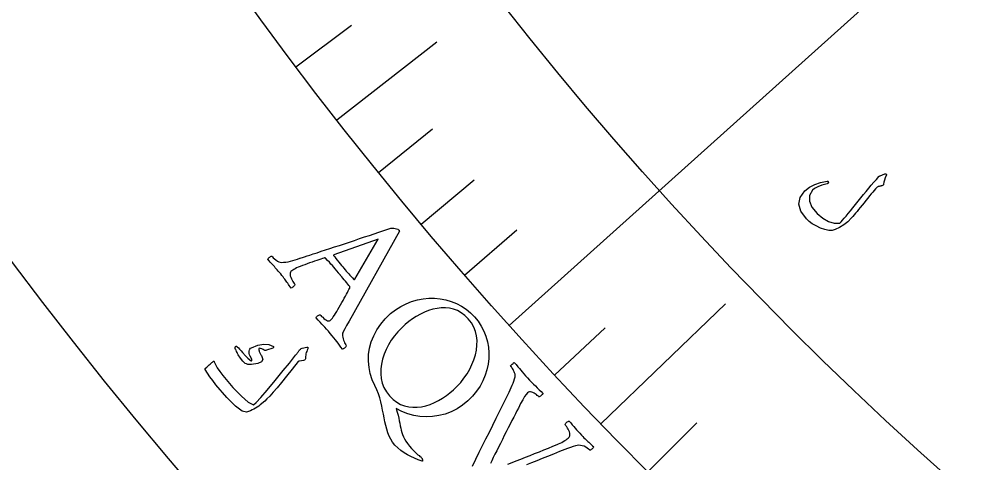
# Model space of a CAD drawing. Header units: millimetres. Extents: x -65 to 65, y -65 to 75.
# Drawn here: x -45.05 to -32.23, y -36.41 to -30.41 of the extents above; entities that cross this region are included whole.
import ezdxf

# ---------------------------------------------------------------- set-up
doc = ezdxf.new("R2010")
doc.units = ezdxf.units.MM
for name, color, linetype in [('CUT_OUTER', 1, 'Continuous'), ('ENGRAVE', 7, 'Continuous'), ('ENGRAVE_FINE', 8, 'Continuous'), ('TEXT', 5, 'Continuous')]:
    doc.layers.add(name, color=color, linetype=linetype)

msp = doc.modelspace()

# ---------------------------------------------------------------- linework, layer by layer
at = {"layer": 'CUT_OUTER'}
msp.add_arc((-0.0001, -0.0002), 64.9998, 178.916906, 2.285404, dxfattribs=at)
at = {"layer": 'ENGRAVE'}
for points in [[(-38.4253, -34.5515), (-32.6252, -29.3362)], [(-40.7536, -31.7718), (-39.4003, -30.7167)], [(-37.1876, -35.8802), (-35.5037, -34.2554)]]:
    msp.add_lwpolyline(points, dxfattribs=at)
for radius in [63.7, 63.7, 61.9938, 58.825, 58.825, 56.3225, 51.675, 51.675, 48.945, 43.875, 43.875]:
    msp.add_circle((0, 0), radius, dxfattribs=at)
at = {"layer": 'ENGRAVE_FINE'}
for points in [[(-41.3041, -31.0528), (-40.556, -30.4903)], [(-40.1903, -32.4814), (-39.4623, -31.8931)], [(-39.6144, -33.1814), (-38.8968, -32.5804)], [(-39.026, -33.8715), (-38.3191, -33.258)], [(-37.8124, -35.2211), (-37.1275, -34.5831)], [(-36.5511, -36.5284), (-35.889, -35.8668)]]:
    msp.add_lwpolyline(points, dxfattribs=at)
at = {"layer": 'TEXT'}
for points in [[(-33.3488, -32.5), (-33.3438, -32.4987), (-33.3393, -32.4987), (-33.3351, -32.5002), (-33.3314, -32.5031), (-33.3287, -32.5071), (-33.3277, -32.5116), (-33.3284, -32.5169), (-33.3308, -32.5227), (-33.3455, -32.5558), (-33.3563, -32.5864), (-33.3631, -32.6144), (-33.366, -32.6399), (-33.3678, -32.6484), (-33.3727, -32.6551), (-33.3809, -32.6602), (-33.3922, -32.6635), (-33.3983, -32.6645), (-33.4041, -32.6655), (-33.4097, -32.6665), (-33.415, -32.6676), (-33.4199, -32.6685), (-33.4245, -32.6693), (-33.4287, -32.67), (-33.4325, -32.6706), (-33.4393, -32.6718), (-33.446, -32.6746), (-33.4528, -32.679), (-33.4596, -32.6849), (-33.4766, -32.7038), (-33.4948, -32.7248), (-33.5142, -32.7477), (-33.5349, -32.7726), (-33.557, -32.7995), (-33.5804, -32.8282), (-33.6052, -32.8589), (-33.6314, -32.8913), (-33.657, -32.9242), (-33.6814, -32.9548), (-33.7044, -32.9833), (-33.7261, -33.0096), (-33.7465, -33.0338), (-33.7656, -33.0561), (-33.7833, -33.0765), (-33.7997, -33.0949), (-33.8505, -33.1473), (-33.904, -33.1914), (-33.9603, -33.2271), (-34.0195, -33.2544), (-34.0601, -33.2644), (-34.1069, -33.2641), (-34.1599, -33.2535), (-34.219, -33.2325), (-34.278, -33.2048), (-34.3295, -33.1749), (-34.3735, -33.1429), (-34.4101, -33.1088), (-34.4843, -33.0068), (-34.5122, -32.9099), (-34.494, -32.8181), (-34.4297, -32.7315), (-34.3679, -32.6817), (-34.2975, -32.6432), (-34.2184, -32.6163), (-34.1307, -32.6006), (-34.125, -32.6004), (-34.1204, -32.6014), (-34.1168, -32.6036), (-34.1143, -32.6072), (-34.1124, -32.6117), (-34.1117, -32.6158), (-34.1121, -32.6195), (-34.1137, -32.6227), (-34.1167, -32.6269), (-34.1203, -32.6301), (-34.1246, -32.6324), (-34.1295, -32.6338), (-34.2001, -32.6548), (-34.2565, -32.6766), (-34.2987, -32.6993), (-34.3266, -32.7227), (-34.3665, -32.7946), (-34.3694, -32.8708), (-34.3353, -32.9513), (-34.2642, -33.036), (-34.1874, -33.1), (-34.1108, -33.1433), (-34.0344, -33.1659), (-33.9583, -33.1679), (-33.9408, -33.1491), (-33.9207, -33.1268), (-33.8981, -33.1009), (-33.8731, -33.0713), (-33.8455, -33.0381), (-33.8154, -33.0009), (-33.7828, -32.96), (-33.7476, -32.9151), (-33.7109, -32.8694), (-33.6745, -32.8245), (-33.6386, -32.7806), (-33.603, -32.7376), (-33.5678, -32.6955), (-33.5328, -32.6545), (-33.4981, -32.6145), (-33.4637, -32.5756), (-33.432, -32.5366), (-33.4277, -32.5329), (-33.4233, -32.5297), (-33.4188, -32.5272), (-33.4142, -32.5254)], [(-41.2509, -33.6418), (-41.247, -33.6405), (-41.2353, -33.6367), (-41.2158, -33.6304), (-41.1886, -33.6215), (-41.1546, -33.6104), (-41.1152, -33.5974), (-41.0703, -33.5826), (-41.0198, -33.5658), (-40.9651, -33.5476), (-40.9072, -33.5286), (-40.8461, -33.5087), (-40.7819, -33.488), (-40.7157, -33.4666), (-40.6488, -33.4447), (-40.581, -33.4222), (-40.5125, -33.3992), (-40.4442, -33.3762), (-40.3774, -33.3536), (-40.312, -33.3316), (-40.2479, -33.31), (-40.1865, -33.2893), (-40.1289, -33.2699), (-40.075, -33.2518), (-40.025, -33.2349), (-40.013, -33.2332), (-39.9987, -33.2334), (-39.9821, -33.2353), (-39.9631, -33.2391), (-39.9448, -33.244), (-39.9302, -33.2494), (-39.9192, -33.2553), (-39.9119, -33.2616), (-39.9105, -33.2634), (-39.9096, -33.2649), (-39.9091, -33.2661), (-39.9089, -33.2671), (-39.909, -33.2682), (-39.9088, -33.2697), (-39.9084, -33.2717), (-39.9079, -33.2742), (-40.5876, -34.4893), (-40.6206, -34.5496), (-40.6451, -34.5949), (-40.6611, -34.6252), (-40.6686, -34.6405), (-40.6737, -34.655), (-40.6761, -34.6711), (-40.6758, -34.689), (-40.6729, -34.7085), (-40.6682, -34.7284), (-40.6623, -34.7473), (-40.6554, -34.7654), (-40.6474, -34.7825), (-40.6395, -34.7976), (-40.633, -34.8095), (-40.6277, -34.8181), (-40.6238, -34.8235), (-40.6264, -34.8314), (-40.6314, -34.8391), (-40.6386, -34.8468), (-40.6482, -34.8544), (-40.658, -34.8611), (-40.6657, -34.8661), (-40.6715, -34.8694), (-40.6752, -34.8709), (-40.6965, -34.8423), (-40.7166, -34.8153), (-40.7357, -34.7898), (-40.7536, -34.7658), (-40.7721, -34.7416), (-40.7927, -34.7156), (-40.8155, -34.6877), (-40.8405, -34.6579), (-40.8671, -34.6268), (-40.8918, -34.5987), (-40.9145, -34.5737), (-40.9352, -34.5518), (-40.9561, -34.53), (-40.9795, -34.5056), (-41.0052, -34.4784), (-41.0335, -34.4486), (-41.0317, -34.4415), (-41.0276, -34.4342), (-41.0211, -34.4269), (-41.0124, -34.4194), (-41.0028, -34.4129), (-40.9939, -34.4084), (-40.9857, -34.406), (-40.9783, -34.4056), (-40.9696, -34.4151), (-40.9581, -34.4263), (-40.9436, -34.4393), (-40.9263, -34.4539), (-40.9085, -34.4676), (-40.8926, -34.478), (-40.8784, -34.485), (-40.8661, -34.4885), (-40.8587, -34.4881), (-40.8508, -34.4855), (-40.8422, -34.4807), (-40.8329, -34.4737), (-40.8235, -34.4644), (-40.8125, -34.4511), (-40.7997, -34.4336), (-40.7853, -34.4121), (-40.7698, -34.3876), (-40.7536, -34.3612), (-40.7368, -34.3328), (-40.7194, -34.3025), (-40.7019, -34.2714), (-40.6847, -34.2406), (-40.6679, -34.2101), (-40.6514, -34.18), (-40.6358, -34.1513), (-40.6216, -34.1252), (-40.6089, -34.1018), (-40.5976, -34.0811), (-40.5883, -34.0641), (-40.5817, -34.0519), (-40.5778, -34.0446), (-40.5765, -34.0422), (-40.5764, -34.0418), (-40.5763, -34.0404), (-40.5761, -34.0382), (-40.5758, -34.0352), (-40.5758, -34.0319), (-40.5762, -34.029), (-40.577, -34.0265), (-40.5784, -34.0243), (-40.5903, -34.0085), (-40.6037, -33.9912), (-40.6188, -33.9724), (-40.6356, -33.9521), (-40.6528, -33.9315), (-40.6695, -33.9116), (-40.6855, -33.8923), (-40.7009, -33.8738), (-40.7049, -33.869), (-40.7089, -33.8642), (-40.7128, -33.8595), (-40.7168, -33.8547), (-40.7207, -33.85), (-40.7244, -33.8456), (-40.7279, -33.8414), (-40.7311, -33.8375), (-40.7541, -33.8099), (-40.7755, -33.7845), (-40.7951, -33.7614), (-40.8131, -33.7406), (-40.8315, -33.7195), (-40.8528, -33.6959), (-40.8767, -33.6697), (-40.9034, -33.6409), (-40.9044, -33.6399), (-40.9061, -33.639), (-40.9082, -33.6382), (-40.911, -33.6375), (-40.9136, -33.6368), (-40.9155, -33.6364), (-40.9167, -33.6361), (-40.917, -33.636), (-40.9202, -33.6371), (-40.9296, -33.6403), (-40.9454, -33.6457), (-40.9674, -33.6533), (-40.9939, -33.6623), (-41.0227, -33.672), (-41.0539, -33.6825), (-41.0875, -33.6937), (-41.1217, -33.7053), (-41.1546, -33.7168), (-41.1861, -33.7281), (-41.2162, -33.7394), (-41.2459, -33.7504), (-41.2724, -33.7615), (-41.2956, -33.7725), (-41.3156, -33.7835), (-41.3329, -33.7941), (-41.348, -33.8039), (-41.361, -33.813), (-41.3717, -33.8213), (-41.3803, -33.8314), (-41.3846, -33.8444), (-41.3848, -33.8603), (-41.3809, -33.879), (-41.3742, -33.8989), (-41.3662, -33.9182), (-41.3569, -33.9367), (-41.3463, -33.9547), (-41.336, -33.9706), (-41.3278, -33.983), (-41.3216, -33.9921), (-41.3174, -33.9977), (-41.3189, -34.0019), (-41.3226, -34.0076), (-41.3285, -34.0147), (-41.3367, -34.0233), (-41.3456, -34.0317), (-41.3539, -34.0383), (-41.3614, -34.043), (-41.3682, -34.0459), (-41.3818, -34.0274), (-41.3944, -34.0101), (-41.4059, -33.9942), (-41.4162, -33.9796), (-41.426, -33.9656), (-41.4359, -33.9517), (-41.4457, -33.9378), (-41.4554, -33.9238), (-41.4662, -33.909), (-41.4789, -33.8922), (-41.4935, -33.8736), (-41.51, -33.8531), (-41.527, -33.8326), (-41.5427, -33.814), (-41.5573, -33.7972), (-41.5708, -33.7824), (-41.5836, -33.7686), (-41.5965, -33.7547), (-41.6094, -33.7408), (-41.6222, -33.7269), (-41.6359, -33.7121), (-41.6511, -33.6953), (-41.6679, -33.6765), (-41.6863, -33.6557), (-41.6847, -33.6516), (-41.6806, -33.6463), (-41.6741, -33.6398), (-41.6651, -33.6322), (-41.6554, -33.6248), (-41.6466, -33.6189), (-41.6388, -33.6146), (-41.6319, -33.6118), (-41.623, -33.6217), (-41.6106, -33.6338), (-41.5945, -33.648), (-41.575, -33.6644), (-41.5544, -33.6795), (-41.5353, -33.6901), (-41.5178, -33.6959), (-41.5018, -33.6972), (-41.4714, -33.6959), (-41.4408, -33.6926), (-41.4101, -33.6873), (-41.3791, -33.68), (-41.3478, -33.6714), (-41.316, -33.6621), (-41.2837, -33.6523), (-41.2509, -33.6418)], [(-40.193, -33.384), (-40.7907, -33.5932), (-40.7909, -33.5935), (-40.7915, -33.5942), (-40.7924, -33.5955), (-40.7938, -33.5973), (-40.795, -33.5993), (-40.7957, -33.6009), (-40.7957, -33.6023), (-40.7952, -33.6034), (-40.7804, -33.6232), (-40.7639, -33.6448), (-40.7459, -33.668), (-40.7262, -33.6929), (-40.7067, -33.7173), (-40.6891, -33.7392), (-40.6735, -33.7584), (-40.6598, -33.775), (-40.6419, -33.7963), (-40.6246, -33.8163), (-40.6079, -33.8351), (-40.5919, -33.8526), (-40.5759, -33.8698), (-40.5592, -33.8879), (-40.5418, -33.9068), (-40.5236, -33.9266), (-40.5219, -33.928), (-40.5198, -33.9286), (-40.5175, -33.9284), (-40.5148, -33.9273), (-40.5124, -33.926), (-40.5107, -33.925), (-40.5096, -33.9244), (-40.5093, -33.9243)], [(-38.8928, -34.4326), (-38.8437, -34.4936), (-38.8017, -34.5578), (-38.7666, -34.6252), (-38.7386, -34.6959), (-38.7177, -34.7688), (-38.7042, -34.8429), (-38.6981, -34.9183), (-38.6995, -34.9949), (-38.7082, -35.0717), (-38.7243, -35.1477), (-38.7478, -35.223), (-38.7787, -35.2974), (-38.8174, -35.3699), (-38.8643, -35.4392), (-38.9193, -35.5054), (-38.9825, -35.5684), (-39.0535, -35.6268), (-39.1282, -35.6761), (-39.2068, -35.7161), (-39.2891, -35.7468), (-39.3736, -35.7684), (-39.4584, -35.7812), (-39.5437, -35.785), (-39.6294, -35.78), (-39.7138, -35.7663), (-39.7953, -35.744), (-39.8739, -35.7132), (-39.9494, -35.6739), (-39.9368, -35.7194), (-39.9259, -35.7619), (-39.9169, -35.8013), (-39.9097, -35.8378), (-39.9034, -35.8721), (-39.8968, -35.905), (-39.89, -35.9364), (-39.883, -35.9664), (-39.8748, -35.9957), (-39.8645, -36.025), (-39.8521, -36.0543), (-39.8376, -36.0836), (-39.8199, -36.1137), (-39.798, -36.1454), (-39.772, -36.1785), (-39.7417, -36.2133), (-39.718, -36.2387), (-39.6961, -36.261), (-39.6761, -36.28), (-39.6579, -36.2958), (-39.6422, -36.3087), (-39.6295, -36.319), (-39.6198, -36.3267), (-39.6131, -36.3318), (-39.609, -36.3367), (-39.6053, -36.3422), (-39.6019, -36.3482), (-39.5988, -36.3547), (-39.5965, -36.3612), (-39.5951, -36.3671), (-39.5947, -36.3724), (-39.5952, -36.3771), (-39.5955, -36.3789), (-39.5962, -36.3806), (-39.5974, -36.3823), (-39.599, -36.384), (-39.6516, -36.364), (-39.7024, -36.3429), (-39.7513, -36.3207), (-39.7984, -36.2974), (-39.8436, -36.2713), (-39.8868, -36.2406), (-39.9281, -36.2052), (-39.9673, -36.1653), (-39.9982, -36.1274), (-40.0246, -36.0869), (-40.0466, -36.044), (-40.064, -35.9985), (-40.0784, -35.951), (-40.0914, -35.902), (-40.1029, -35.8516), (-40.113, -35.7997), (-40.1227, -35.7467), (-40.1333, -35.693), (-40.1446, -35.6386), (-40.1567, -35.5835), (-40.1712, -35.5281), (-40.1897, -35.4727), (-40.2123, -35.4174), (-40.2389, -35.3621), (-40.2747, -35.2827), (-40.301, -35.2008), (-40.3178, -35.1167), (-40.3251, -35.0303), (-40.3226, -34.9432), (-40.31, -34.8572), (-40.2874, -34.7721), (-40.2548, -34.6881), (-40.2123, -34.6069), (-40.16, -34.5301), (-40.098, -34.4577), (-40.0262, -34.3896), (-39.9594, -34.3374), (-39.8898, -34.2928), (-39.8173, -34.2559), (-39.7419, -34.2266), (-39.6649, -34.2047), (-39.5877, -34.1899), (-39.5103, -34.1823), (-39.4326, -34.1819), (-39.3557, -34.1886), (-39.2808, -34.2025), (-39.2078, -34.2236), (-39.1366, -34.252), (-39.0687, -34.2872), (-39.0055, -34.329), (-38.9469, -34.3775), (-38.8928, -34.4326)], [(-38.9771, -34.4616), (-39.0229, -34.4156), (-39.0711, -34.3782), (-39.1218, -34.3495), (-39.1749, -34.3294), (-39.2297, -34.3169), (-39.2853, -34.3108), (-39.3415, -34.3112), (-39.3985, -34.3181), (-39.4557, -34.3306), (-39.5123, -34.3479), (-39.5685, -34.37), (-39.6242, -34.397), (-39.6785, -34.4276), (-39.7305, -34.461), (-39.7802, -34.497), (-39.8276, -34.5357), (-39.8796, -34.5841), (-39.9285, -34.636), (-39.974, -34.6914), (-40.0162, -34.7504), (-40.0541, -34.8119), (-40.0866, -34.8748), (-40.1138, -34.9391), (-40.1355, -35.0048), (-40.151, -35.0709), (-40.1592, -35.1365), (-40.1602, -35.2015), (-40.1541, -35.2659), (-40.1395, -35.3287), (-40.1156, -35.3889), (-40.0822, -35.4465), (-40.0394, -35.5014), (-39.9923, -35.5487), (-39.9428, -35.5871), (-39.8909, -35.6166), (-39.8366, -35.6372), (-39.7807, -35.6499), (-39.724, -35.6559), (-39.6663, -35.6551), (-39.6078, -35.6475), (-39.5493, -35.634), (-39.4916, -35.6156), (-39.4349, -35.5923), (-39.379, -35.564), (-39.3248, -35.532), (-39.2732, -35.4973), (-39.2241, -35.4602), (-39.1775, -35.4204), (-39.1265, -35.3711), (-39.0789, -35.3184), (-39.0347, -35.2623), (-38.994, -35.203), (-38.9576, -35.1413), (-38.9266, -35.0783), (-38.901, -35.014), (-38.8807, -34.9485), (-38.8665, -34.8827), (-38.8592, -34.8179), (-38.8587, -34.754), (-38.8652, -34.6909), (-38.8796, -34.6297), (-38.903, -34.5711), (-38.9355, -34.5151), (-38.9771, -34.4616)], [(-41.1458, -34.864), (-41.1532, -34.882), (-41.1597, -34.8997), (-41.1652, -34.9171), (-41.1698, -34.9343), (-41.1733, -34.9512), (-41.1758, -34.968), (-41.1772, -34.9847), (-41.1775, -35.0013), (-41.1791, -35.0089), (-41.1835, -35.0147), (-41.1908, -35.0188), (-41.2009, -35.0211), (-41.2563, -35.0307), (-41.2621, -35.0319), (-41.2668, -35.0333), (-41.2703, -35.0347), (-41.2728, -35.0363), (-41.3556, -35.141), (-41.4309, -35.235), (-41.4988, -35.3184), (-41.5592, -35.391), (-41.6122, -35.4528), (-41.6577, -35.5035), (-41.6959, -35.5431), (-41.7266, -35.5717), (-41.7868, -35.623), (-41.8068, -35.6382), (-41.8277, -35.6526), (-41.8494, -35.666), (-41.872, -35.6786), (-41.8955, -35.6903), (-41.92, -35.701), (-41.9456, -35.7106), (-41.9721, -35.7192), (-42.0329, -35.7068), (-42.1223, -35.6414), (-42.2401, -35.5229), (-42.3859, -35.3509), (-42.4291, -35.2952), (-42.4676, -35.2425), (-42.5014, -35.1929), (-42.5306, -35.1462), (-42.5321, -35.141), (-42.532, -35.1363), (-42.5302, -35.132), (-42.5266, -35.1282), (-42.5085, -35.1113), (-42.4919, -35.0961), (-42.4768, -35.0825), (-42.4633, -35.0706), (-42.451, -35.0601), (-42.44, -35.0511), (-42.4302, -35.0435), (-42.4217, -35.0372), (-42.4166, -35.034), (-42.4127, -35.0335), (-42.4099, -35.0358), (-42.4082, -35.0408), (-42.3929, -35.0773), (-42.3683, -35.1201), (-42.3343, -35.1695), (-42.2909, -35.2253), (-42.1555, -35.387), (-42.0416, -35.5068), (-41.9495, -35.5848), (-41.8795, -35.6213), (-41.8421, -35.5894), (-41.7805, -35.5239), (-41.6947, -35.4249), (-41.5846, -35.2926), (-41.4751, -35.1591), (-41.3925, -35.0579), (-41.337, -34.9888), (-41.3084, -34.9517), (-41.3009, -34.9413), (-41.2938, -34.9315), (-41.2872, -34.9224), (-41.2811, -34.914), (-41.2756, -34.9063), (-41.2707, -34.8995), (-41.2664, -34.8934), (-41.2628, -34.8881), (-41.2544, -34.8773), (-41.2448, -34.8688), (-41.2342, -34.8624), (-41.2225, -34.8582), (-41.1562, -34.8416), (-41.1515, -34.8409), (-41.1477, -34.8411), (-41.1448, -34.8425), (-41.1429, -34.8449), (-41.1421, -34.8491), (-41.1423, -34.8537), (-41.1435, -34.8587), (-41.1458, -34.864)], [(-41.6087, -34.8357), (-41.6071, -34.8382), (-41.6063, -34.841), (-41.6065, -34.844), (-41.6075, -34.8472), (-41.609, -34.8493), (-41.611, -34.8512), (-41.6134, -34.8529), (-41.6161, -34.8544), (-41.7033, -34.8836), (-41.7126, -34.886), (-41.7204, -34.887), (-41.7269, -34.8865), (-41.7319, -34.8846), (-41.7492, -34.8729), (-41.766, -34.8646), (-41.7822, -34.8598), (-41.7979, -34.8584), (-41.8038, -34.8605), (-41.8067, -34.8668), (-41.8066, -34.8774), (-41.8034, -34.8922), (-41.8001, -34.9011), (-41.7964, -34.9101), (-41.7923, -34.9192), (-41.788, -34.9283), (-41.7832, -34.9377), (-41.7779, -34.9473), (-41.7721, -34.9572), (-41.7659, -34.9673), (-41.7528, -35.0094), (-41.7713, -35.0419), (-41.8213, -35.0647), (-41.9029, -35.0778), (-41.9303, -35.0779), (-41.9539, -35.0754), (-41.9736, -35.0702), (-41.9896, -35.0622), (-42.0039, -35.0509), (-42.0209, -35.0329), (-42.0406, -35.0082), (-42.0629, -34.9768), (-42.074, -34.9604), (-42.0839, -34.9445), (-42.0927, -34.929), (-42.1005, -34.9138), (-42.1073, -34.8993), (-42.1135, -34.8855), (-42.119, -34.8724), (-42.1239, -34.8602), (-42.1255, -34.8515), (-42.1252, -34.844), (-42.1231, -34.838), (-42.119, -34.8332), (-42.1135, -34.8299), (-42.1081, -34.8293), (-42.1028, -34.8315), (-42.0976, -34.8363), (-42.0821, -34.8526), (-42.0649, -34.8713), (-42.0459, -34.8925), (-42.0251, -34.9161), (-41.9863, -34.9601), (-41.9543, -34.993), (-41.9291, -35.0149), (-41.9107, -35.0257), (-41.9076, -35.0265), (-41.9047, -35.0259), (-41.9022, -35.0241), (-41.9, -35.0209), (-41.8991, -35.0183), (-41.8991, -35.015), (-41.9001, -35.0108), (-41.902, -35.0059), (-41.9232, -34.9629), (-41.9313, -34.9443), (-41.9364, -34.9269), (-41.9384, -34.9105), (-41.9374, -34.8954), (-41.9339, -34.8803), (-41.9277, -34.8679), (-41.9187, -34.8582), (-41.9069, -34.8512), (-41.8181, -34.8153), (-41.7388, -34.8008), (-41.669, -34.8076), (-41.6087, -34.8357)]]:
    msp.add_lwpolyline(points, close=True, dxfattribs=at)
for points in [[(-38.9201, -36.4514), (-38.8732, -36.3557), (-38.8279, -36.2637), (-38.7831, -36.173), (-38.7379, -36.0817), (-38.6921, -35.9897), (-38.646, -35.8971), (-38.5984, -35.8015), (-38.5487, -35.701), (-38.4968, -35.5955), (-38.4426, -35.485), (-38.4258, -35.4513), (-38.4103, -35.4189), (-38.396, -35.3879), (-38.383, -35.3583), (-38.3713, -35.3295), (-38.3611, -35.301), (-38.3522, -35.2728), (-38.3448, -35.245), (-38.3428, -35.2331), (-38.3431, -35.2201), (-38.3457, -35.2059), (-38.3507, -35.1906), (-38.3572, -35.175), (-38.3642, -35.1602), (-38.3718, -35.1461), (-38.38, -35.1328), (-38.388, -35.1208), (-38.3952, -35.1107), (-38.4014, -35.1024), (-38.4068, -35.0961), (-38.406, -35.0939), (-38.4018, -35.089), (-38.3944, -35.0816), (-38.3836, -35.0715), (-38.3725, -35.0616), (-38.3641, -35.0545), (-38.3583, -35.0503), (-38.3552, -35.0489), (-38.3294, -35.0792), (-38.306, -35.1069), (-38.2851, -35.1321), (-38.2667, -35.1549), (-38.2481, -35.1775), (-38.2268, -35.2024), (-38.2027, -35.2295), (-38.176, -35.2589), (-38.176, -35.2589), (-38.1495, -35.2872), (-38.123, -35.3147), (-38.0967, -35.3414), (-38.0703, -35.3674), (-38.0442, -35.3929), (-38.0184, -35.4182), (-37.9928, -35.4434), (-37.9676, -35.4685), (-37.9707, -35.4742), (-37.976, -35.481), (-37.9836, -35.4888), (-37.9933, -35.4976), (-38.0033, -35.5055), (-38.0114, -35.5107), (-38.0176, -35.5131), (-38.022, -35.5126), (-38.0267, -35.5082), (-38.0342, -35.5019), (-38.0444, -35.4938), (-38.0574, -35.4838), (-38.0721, -35.4736), (-38.0873, -35.4645), (-38.1032, -35.4566), (-38.1197, -35.4499), (-38.1359, -35.446), (-38.1512, -35.4467), (-38.1655, -35.4518), (-38.1788, -35.4614), (-38.1954, -35.4806), (-38.2161, -35.5111), (-38.2407, -35.5529), (-38.2693, -35.6059), (-38.2838, -35.6339), (-38.3004, -35.6663), (-38.3192, -35.703), (-38.3401, -35.7441), (-38.3627, -35.7884), (-38.3864, -35.8348), (-38.4112, -35.8835), (-38.4373, -35.9343), (-38.4638, -35.9863), (-38.4902, -36.0385), (-38.5164, -36.0908), (-38.5425, -36.1432), (-38.5681, -36.1946), (-38.5926, -36.2439), (-38.6162, -36.291), (-38.6388, -36.3359), (-38.6599, -36.3778), (-38.6789, -36.4157)], [(-38.4413, -36.4251), (-38.386, -36.4032), (-38.3281, -36.3803), (-38.2676, -36.3563), (-38.2055, -36.3316), (-38.1431, -36.3067), (-38.0802, -36.2815), (-38.0169, -36.256), (-37.9543, -36.2307), (-37.8937, -36.2061), (-37.835, -36.1823), (-37.7782, -36.1591), (-37.7569, -36.1502), (-37.7356, -36.1404), (-37.7143, -36.1297), (-37.6929, -36.1182), (-37.6728, -36.1063), (-37.6551, -36.0946), (-37.6397, -36.0831), (-37.6268, -36.0718), (-37.6147, -36.0574), (-37.6073, -36.0417), (-37.6046, -36.0247), (-37.6064, -36.0065), (-37.6114, -35.988), (-37.6179, -35.9701), (-37.626, -35.9529), (-37.6356, -35.9363), (-37.6453, -35.9214), (-37.6537, -35.9092), (-37.6608, -35.8998), (-37.6665, -35.8931), (-37.6666, -35.8873), (-37.6636, -35.8803), (-37.6577, -35.8721), (-37.6488, -35.8628), (-37.6389, -35.8541), (-37.6298, -35.848), (-37.6215, -35.8443), (-37.6141, -35.8432), (-37.5926, -35.8676), (-37.5719, -35.8915), (-37.5519, -35.9148), (-37.5326, -35.9375), (-37.5132, -35.9601), (-37.4928, -35.9831), (-37.4714, -36.0064), (-37.4491, -36.0299), (-37.4306, -36.0491), (-37.4139, -36.066), (-37.3992, -36.0807), (-37.3863, -36.0933), (-37.3744, -36.1046), (-37.3625, -36.1157), (-37.3506, -36.1265), (-37.3387, -36.1372), (-37.3261, -36.1484), (-37.3123, -36.1609), (-37.2971, -36.1747), (-37.2807, -36.1898), (-37.2838, -36.1956), (-37.2893, -36.2024), (-37.2973, -36.2103), (-37.3077, -36.2194), (-37.318, -36.2275), (-37.3259, -36.2328), (-37.3313, -36.2353), (-37.3343, -36.2349), (-37.3416, -36.2285), (-37.3533, -36.2198), (-37.3694, -36.2087), (-37.39, -36.1954), (-37.413, -36.1828), (-37.4364, -36.1743), (-37.4602, -36.1698), (-37.4845, -36.1694), (-37.5041, -36.1717), (-37.5293, -36.1773), (-37.5604, -36.186), (-37.5973, -36.198), (-37.6363, -36.2117), (-37.6742, -36.2256), (-37.7107, -36.2397), (-37.7459, -36.2541), (-37.8275, -36.2873), (-37.9057, -36.3191), (-37.9805, -36.3494), (-38.0519, -36.3783), (-38.1211, -36.4061), (-38.1892, -36.4332)]]:
    msp.add_lwpolyline(points, dxfattribs=at)

doc.saveas('drawing.dxf')
